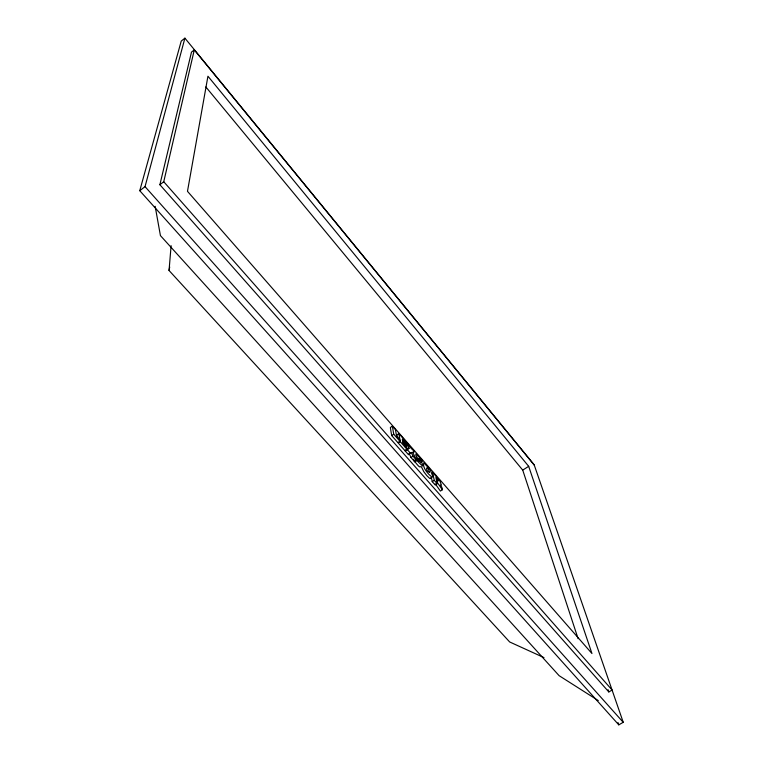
<?xml version="1.0" encoding="UTF-8"?>
<svg xmlns="http://www.w3.org/2000/svg" width="763" height="763" viewBox="0 0 763 763"><rect width="100%" height="100%" fill="white"/><g stroke="black" fill="none" stroke-linecap="round" stroke-linejoin="round"><path stroke-width="1.14" d="M430.818 477.628L430.561 478.582L429.607 478.325L426.841 475.664L423.827 471.753L421.5 467.004M543.971 657.601L509.655 641.96L169.052 270.503L171.103 245.676M169.052 270.503L169.701 266.993M163.749 181.737L612.136 690.038L608.826 691.946L159.877 184.722L163.749 181.737L194.288 49.9L534.358 465.249M159.877 184.722L191.475 52.142L194.288 49.9M139.763 190.702L145.037 186.63L184.904 38.15L534.138 464.743L623.237 722.313L618.783 724.85L139.763 190.702L181.232 41.088L184.904 38.15M405.449 450.237L405.353 451.114L408.453 454.624L411.324 452.44L413.012 456.16L416.35 459.955L414.319 461.291L410.98 457.504L409.292 453.785L411.324 452.44M408.453 454.624L409.292 453.785M392.382 426.174L390.351 427.528L391.667 435.559L397.866 442.607L399.907 441.243L399.526 439.059L396.464 435.559L395.463 429.693L392.382 426.174L393.718 434.195L399.907 441.243M391.667 435.559L393.718 434.195M398.877 433.594L400.279 441.663L407.118 449.445L406.717 447.242L402.978 442.988L402.32 439.25L405.811 443.236L405.42 441.071L398.877 433.594L396.855 434.939L397.246 437.247M400.279 441.663L398.238 443.017L405.077 450.799L409.054 448.215L405.964 441.691C409.655 445.888 410.532 448.406 414.328 451.257A16.652 3.987 56.4 0 1 412.812 452.421L416.35 459.955M405.363 447.118L406.708 446.221L406.383 444.428L402.893 440.442L403.207 442.235L406.708 446.221M405.353 451.114L409.054 448.215M412.325 452.583L414.328 451.257M410.98 457.504L413.012 456.16M420.88 466.594C419.602 468.663 416.264 462.893 414.834 461.882L416.865 460.547L416.388 458.077L419.497 461.367L415.892 455.511L415.864 453.851L421.529 459.469L421.958 461.672L420.623 462.55M442.397 489.751L437.304 482.54L436.798 480.194L438.2 480.938L435.911 477.543L437.209 483.647L435.196 484.953L432.239 481.653L434.252 480.347L432.507 472.011L439.974 481.272L441.424 485.049L440.28 485.039L441.863 487.299L442.397 489.751L440.385 491.057L435.291 483.837M578.106 638.707L522.731 470.122L528.673 466.317L207.937 76.214L187.479 191.322L591.954 653.519L528.673 466.317M406.002 449.769L407.032 449.55M598.278 700.568L559.126 675.684L160.43 235.614L155.156 206.287M434.252 480.347L437.209 483.647M145.037 186.63L623.237 722.313M410.484 453.279L407.356 449.703M416.865 460.547L422.559 466.05L422.216 463.465L419.021 458.344L421.958 461.672M205.848 86.944L522.731 470.122M413.508 459.231L414.319 461.291M608.054 689.695L608.826 691.946M618.011 722.599L618.783 724.85M431.381 477.485L432.239 481.653M414.519 460.232L414.834 461.882M432.821 476.312L432.182 477.295C428.177 474.147 422.12 467.624 423.789 462.74L430.084 469.579L432.821 476.312M429.512 472.326C424.543 470.79 426.86 462.788 429.512 472.326"/></g></svg>
